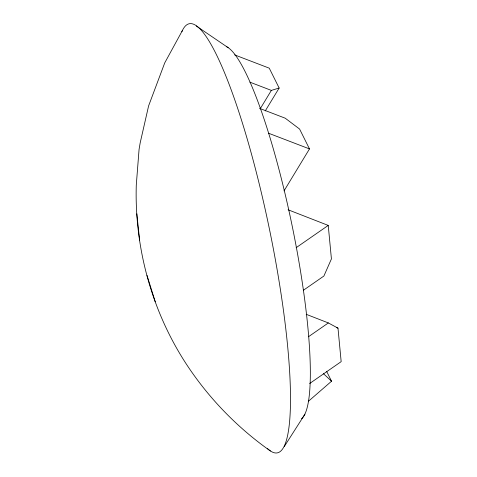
<?xml version="1.0" encoding="UTF-8"?>
<svg xmlns="http://www.w3.org/2000/svg" width="477" height="477" viewBox="0 0 477 477"><rect width="100%" height="100%" fill="white"/><g stroke="black" fill="none" stroke-linecap="round" stroke-linejoin="round"><path stroke-width="0.72" d="M182.405 30.528L164.756 62.839L148.615 105.858L140.19 142.808L139.069 149.432L136.279 185.124C134.401 248.088 152.038 311.785 186.608 364.506C208.843 398.295 237.367 427.69 270.435 450.992M260.174 108.845L271.365 90.397L279.146 88.024L269.255 68.169L234.63 54.897M265.254 110.932L279.146 88.024M284.018 190.907L309.49 148.913L299.598 129.058L285.216 118.195L259.595 108.368M284.328 446.472L304.91 414.209M308.649 401.085L331.545 381.212L326.596 371.285M296.134 247.694L328.236 225.418L331.42 258.916L323.895 276.04L303.354 290.29M308.41 336.774L328.349 322.935L337.99 328.152L341.168 361.649L309.674 383.502M249.9 82.169L271.365 90.397M268.634 133.256L309.49 148.913M288.102 209.773L328.236 225.418M306.204 314.307L328.349 322.935M336.607 327.61L337.99 328.152M196.297 26.008L228.173 47.676M323.478 373.7L331.545 381.212M147.011 275.42L155.24 301.78M136.821 213.809L139.618 240.098M226.772 46.818A190.937 32.448 78.4 0 1 293.319 231.56A190.937 32.448 78.4 0 1 301.553 418.711M181.886 31.637A219.038 37.224 78.4 0 1 269.982 231.774A219.038 37.224 78.4 0 1 267.496 448.547"/></g></svg>
